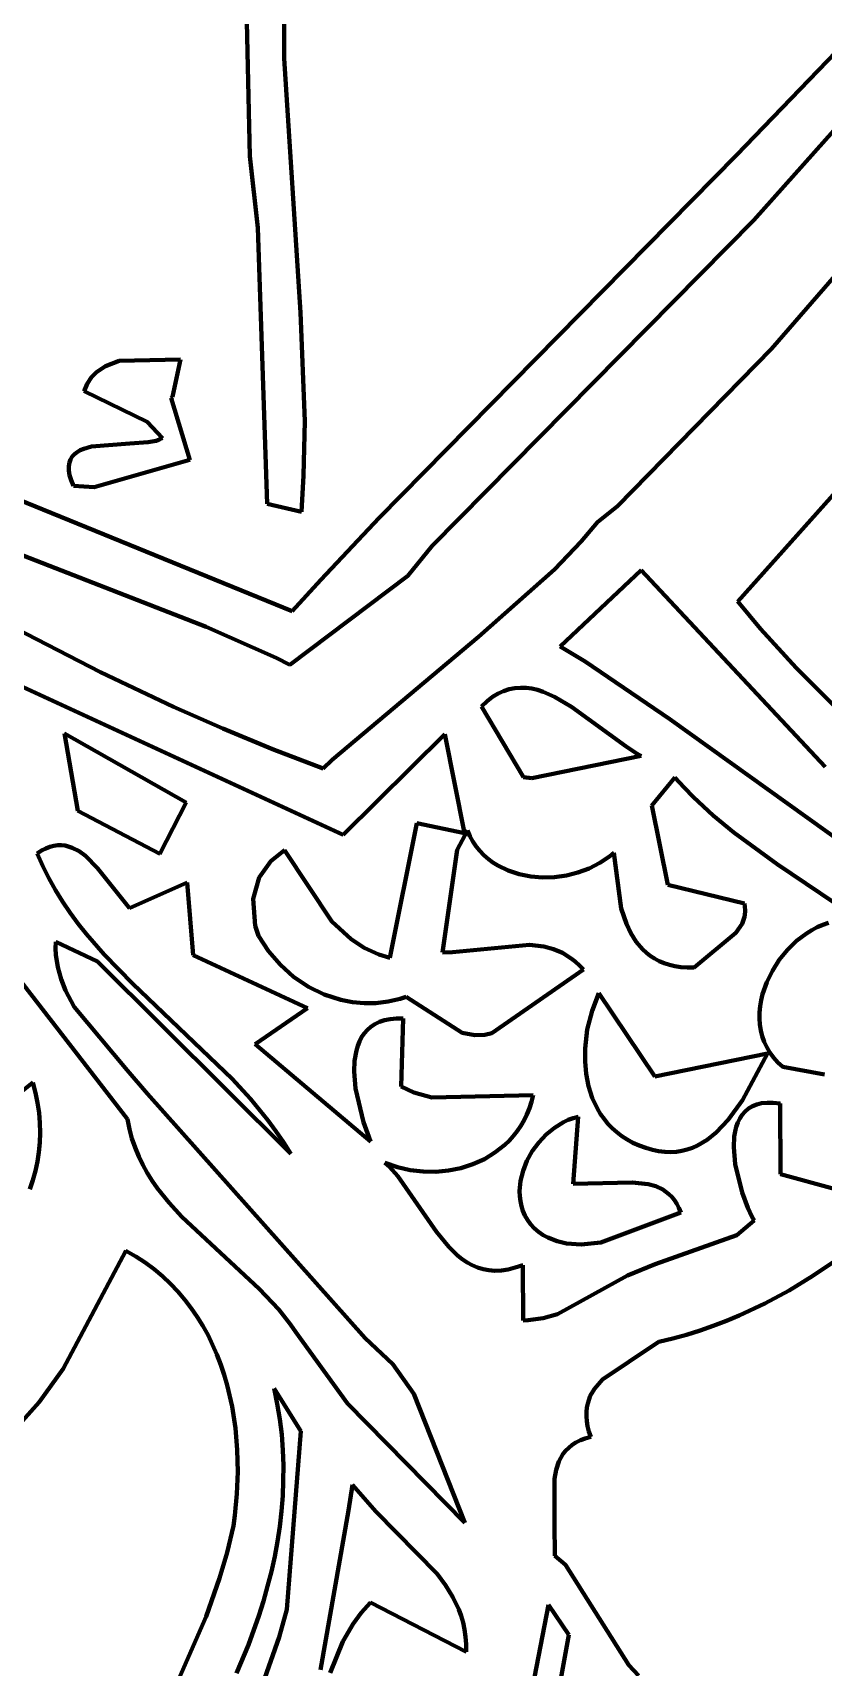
# Model space of a CAD drawing. Header units: millimetres. Extents: x 0 to 14.2, y 0 to 19.5.
# Drawn here: x 4.85 to 5.445, y 12.199 to 13.429 of the extents above; entities that cross this region are included whole.
import ezdxf

# ---------------------------------------------------------------- set-up
doc = ezdxf.new("R2010")
doc.units = ezdxf.units.MM
doc.layers.add('color#010101ff', color=7, linetype='CONTINUOUS', lineweight=100)
doc.layers.add('color#fdfdfdff', color=7, linetype='CONTINUOUS', lineweight=100)

msp = doc.modelspace()

# ---------------------------------------------------------------- linework, layer by layer
at = {"layer": 'color#010101ff'}
for p, q in [((5.6875, 13.6185), (5.3926, 13.2882)), ((5.0133, 13.3365), (5.0097, 13.4899)), ((5.0391, 13.4508), (5.0391, 13.4099)), ((5.3797, 13.3372), (5.4684, 13.4293)), ((5.0391, 13.4099), (5.0513, 13.2187)), ((5.0191, 13.2825), (5.0133, 13.3365)), ((5.1105, 13.064), (5.3797, 13.3372)), ((5.0262, 13.0747), (5.0191, 13.2825)), ((5.3926, 13.2882), (5.1505, 13.0431)), ((5.4061, 13.1913), (5.4897, 13.2878)), ((5.6121, 13.2601), (5.3806, 13.001)), ((5.0513, 13.2187), (5.0545, 13.1369)), ((4.9045, 13.1784), (4.9149, 13.1823)), ((4.9149, 13.1823), (4.961, 13.1834)), ((4.961, 13.1834), (4.955, 13.1551)), ((5.29, 13.073), (5.4061, 13.1913)), ((4.8908, 13.1651), (4.894, 13.1699)), ((4.894, 13.1699), (4.8978, 13.1739)), ((4.8978, 13.1739), (4.9045, 13.1784)), ((4.8884, 13.1594), (4.8908, 13.1651)), ((4.9359, 13.1365), (4.8884, 13.1594)), ((4.955, 13.1551), (4.954, 13.1543)), ((4.954, 13.1543), (4.9679, 13.1078)), ((4.9475, 13.1241), (4.9359, 13.1365)), ((5.0545, 13.1369), (5.0537, 13.0959)), ((4.9228, 13.12), (4.9367, 13.1211)), ((4.9367, 13.1211), (4.9426, 13.1222)), ((4.9426, 13.1222), (4.9452, 13.1231)), ((4.9452, 13.1231), (4.9475, 13.1241)), ((4.8782, 13.1081), (4.8795, 13.1102)), ((4.8795, 13.1102), (4.8812, 13.1121)), ((4.8812, 13.1121), (4.8832, 13.1136)), ((4.8832, 13.1136), (4.8855, 13.115)), ((4.8855, 13.115), (4.8881, 13.1161)), ((4.8881, 13.1161), (4.894, 13.1177)), ((4.894, 13.1177), (4.9228, 13.12)), ((4.7877, 13.0988), (5.0451, 12.9939)), ((4.8769, 13.1029), (4.8774, 13.1057)), ((4.877, 13.0998), (4.8769, 13.1029)), ((4.8775, 13.0963), (4.877, 13.0998)), ((4.8774, 13.1057), (4.8782, 13.1081)), ((4.8786, 13.0924), (4.8775, 13.0963)), ((4.9679, 13.1078), (4.896, 13.0873)), ((5.0537, 13.0959), (5.0521, 13.0686)), ((4.8803, 13.0881), (4.8786, 13.0924)), ((4.896, 13.0873), (4.8803, 13.0881)), ((5.0521, 13.0686), (5.0262, 13.0747)), ((5.2751, 13.0608), (5.29, 13.073)), ((4.9803, 12.9819), (4.7771, 13.0611)), ((5.0667, 13.0174), (5.1105, 13.064)), ((5.2626, 13.0462), (5.2751, 13.0608)), ((5.1505, 13.0431), (5.1321, 13.0203)), ((5.2427, 13.0253), (5.2626, 13.0462)), ((5.1854, 12.9745), (5.2427, 13.0253)), ((5.3079, 13.0246), (5.2469, 12.9672)), ((5.4464, 12.8767), (5.3079, 13.0246)), ((5.1321, 13.0203), (5.0432, 12.9535)), ((5.0451, 12.9939), (5.0667, 13.0174)), ((5.3806, 13.001), (5.3977, 12.9806)), ((4.8286, 12.9851), (4.9007, 12.9479)), ((5.0329, 12.9586), (4.9803, 12.9819)), ((5.0752, 12.882), (5.1854, 12.9745)), ((5.3977, 12.9806), (5.4245, 12.9511)), ((5.2469, 12.9672), (5.2658, 12.9559)), ((5.0836, 12.8254), (4.7912, 12.9601)), ((5.0432, 12.9535), (5.0329, 12.9586)), ((5.2658, 12.9559), (5.3294, 12.9126)), ((5.4245, 12.9511), (5.462, 12.9137)), ((4.9007, 12.9479), (4.9557, 12.9219)), ((5.2127, 12.9359), (5.2085, 12.9351)), ((5.217, 12.9362), (5.2127, 12.9359)), ((5.2212, 12.9361), (5.217, 12.9362)), ((5.2255, 12.9355), (5.2212, 12.9361)), ((5.1918, 12.926), (5.1877, 12.9221)), ((5.1959, 12.9292), (5.1918, 12.926)), ((5.2001, 12.9318), (5.1959, 12.9292)), ((5.2043, 12.9337), (5.2001, 12.9318)), ((5.2085, 12.9351), (5.2043, 12.9337)), ((5.2298, 12.9345), (5.2255, 12.9355)), ((5.2341, 12.9331), (5.2298, 12.9345)), ((5.2427, 12.9294), (5.2341, 12.9331)), ((5.2555, 12.9219), (5.2427, 12.9294)), ((4.9557, 12.9219), (4.9928, 12.9055)), ((5.1877, 12.9221), (5.2193, 12.8689)), ((5.2965, 12.8919), (5.2555, 12.9219)), ((5.3294, 12.9126), (5.4632, 12.8165)), ((4.8737, 12.9018), (4.9653, 12.8498)), ((4.8838, 12.8436), (4.8737, 12.9018)), ((4.9928, 12.9055), (5.0303, 12.8899)), ((5.16, 12.9012), (5.0836, 12.8254)), ((5.1748, 12.8267), (5.16, 12.9012)), ((4.7059, 12.8893), (4.921, 12.6112)), ((5.0303, 12.8899), (5.0683, 12.8753)), ((5.3042, 12.887), (5.2965, 12.8919)), ((5.3079, 12.885), (5.3042, 12.887)), ((5.0683, 12.8753), (5.0752, 12.882)), ((5.2256, 12.8681), (5.3079, 12.885)), ((5.2193, 12.8689), (5.2256, 12.8681)), ((5.3333, 12.8687), (5.3158, 12.8476)), ((5.3402, 12.8611), (5.3333, 12.8687)), ((4.9653, 12.8498), (4.9453, 12.8111)), ((5.3473, 12.8538), (5.3402, 12.8611)), ((5.3622, 12.84), (5.3473, 12.8538)), ((4.9453, 12.8111), (4.8838, 12.8436)), ((5.3158, 12.8476), (5.328, 12.7877)), ((5.3777, 12.8271), (5.3622, 12.84)), ((5.1186, 12.7327), (5.1389, 12.8341)), ((5.1389, 12.8341), (5.1748, 12.8267)), ((5.177, 12.8287), (5.1693, 12.8141)), ((5.1789, 12.8244), (5.177, 12.8287)), ((5.4102, 12.8032), (5.3777, 12.8271)), ((4.8531, 12.8114), (4.8564, 12.8135)), ((4.8564, 12.8135), (4.8596, 12.8152)), ((4.8596, 12.8152), (4.8626, 12.8164)), ((4.8626, 12.8164), (4.8657, 12.8172)), ((4.8657, 12.8172), (4.8686, 12.8176)), ((4.8686, 12.8176), (4.8714, 12.8176)), ((4.8714, 12.8176), (4.8742, 12.8173)), ((4.8742, 12.8173), (4.8795, 12.8157)), ((4.8795, 12.8157), (4.8846, 12.8131)), ((4.8846, 12.8131), (4.8894, 12.8095)), ((5.0289, 12.8055), (5.0393, 12.8138)), ((5.0393, 12.8138), (5.0749, 12.7602)), ((5.1693, 12.8141), (5.1584, 12.7367)), ((5.1812, 12.8204), (5.1789, 12.8244)), ((5.1837, 12.8167), (5.1812, 12.8204)), ((5.1865, 12.8133), (5.1837, 12.8167)), ((5.1895, 12.8101), (5.1865, 12.8133)), ((4.8572, 12.8019), (4.8531, 12.8114)), ((4.8618, 12.7927), (4.8572, 12.8019)), ((4.8894, 12.8095), (4.8984, 12.8003)), ((5.0203, 12.7934), (5.0289, 12.8055)), ((5.1928, 12.8072), (5.1895, 12.8101)), ((5.1963, 12.8046), (5.1928, 12.8072)), ((5.1999, 12.8023), (5.1963, 12.8046)), ((5.2077, 12.7985), (5.1999, 12.8023)), ((5.2767, 12.8042), (5.2688, 12.8001)), ((5.284, 12.809), (5.2767, 12.8042)), ((5.2874, 12.8118), (5.284, 12.809)), ((5.2929, 12.77), (5.2874, 12.8118)), ((5.5024, 12.7411), (5.4102, 12.8032)), ((4.8668, 12.7838), (4.8618, 12.7927)), ((4.8984, 12.8003), (4.9227, 12.7703)), ((4.9227, 12.7703), (4.9659, 12.7895)), ((4.9659, 12.7895), (4.9705, 12.7349)), ((5.0157, 12.7771), (5.0203, 12.7934)), ((5.216, 12.7957), (5.2077, 12.7985)), ((5.2247, 12.794), (5.216, 12.7957)), ((5.2336, 12.7933), (5.2247, 12.794)), ((5.2426, 12.7936), (5.2336, 12.7933)), ((5.2516, 12.7948), (5.2426, 12.7936)), ((5.2603, 12.797), (5.2516, 12.7948)), ((5.2688, 12.8001), (5.2603, 12.797)), ((4.8722, 12.7751), (4.8668, 12.7838)), ((5.0173, 12.757), (5.0157, 12.7771)), ((5.328, 12.7877), (5.3858, 12.7737)), ((4.8779, 12.7667), (4.8722, 12.7751)), ((4.8839, 12.7585), (4.8779, 12.7667)), ((5.2968, 12.7585), (5.2929, 12.77)), ((5.386, 12.7643), (5.384, 12.7584)), ((5.3858, 12.7737), (5.3863, 12.7688)), ((5.3863, 12.7688), (5.386, 12.7643)), ((4.8902, 12.7506), (4.8839, 12.7585)), ((5.0197, 12.7493), (5.0173, 12.757)), ((5.0749, 12.7602), (5.0894, 12.7468)), ((5.3001, 12.7514), (5.2968, 12.7585)), ((5.3042, 12.7449), (5.3001, 12.7514)), ((5.3792, 12.7515), (5.3477, 12.7254)), ((5.384, 12.7584), (5.3792, 12.7515)), ((5.4324, 12.7512), (5.4363, 12.7536)), ((5.4363, 12.7536), (5.4404, 12.7558)), ((5.4404, 12.7558), (5.4446, 12.7576)), ((5.4446, 12.7576), (5.4489, 12.7591)), ((4.8669, 12.7399), (4.867, 12.7449)), ((4.8672, 12.7351), (4.8669, 12.7399)), ((4.867, 12.7449), (4.8984, 12.73)), ((4.9035, 12.7352), (4.8902, 12.7506)), ((5.0273, 12.7378), (5.0197, 12.7493)), ((5.0894, 12.7468), (5.0993, 12.7403)), ((5.0993, 12.7403), (5.1104, 12.7352)), ((5.1659, 12.737), (5.2237, 12.7427)), ((5.2237, 12.7427), (5.2347, 12.7413)), ((5.2347, 12.7413), (5.2418, 12.7394)), ((5.2418, 12.7394), (5.2486, 12.7365)), ((5.309, 12.7392), (5.3042, 12.7449)), ((5.3118, 12.7366), (5.309, 12.7392)), ((5.418, 12.7388), (5.4249, 12.7455)), ((5.4249, 12.7455), (5.4324, 12.7512)), ((4.8685, 12.7257), (4.8672, 12.7351)), ((4.8984, 12.73), (5.044, 12.5851)), ((4.925, 12.7131), (4.9035, 12.7352)), ((4.9705, 12.7349), (5.0567, 12.695)), ((5.0362, 12.7275), (5.0273, 12.7378)), ((5.0462, 12.7185), (5.0362, 12.7275)), ((5.1104, 12.7352), (5.1186, 12.7327)), ((5.1584, 12.7367), (5.1659, 12.737)), ((5.2486, 12.7365), (5.2552, 12.7324)), ((5.2552, 12.7324), (5.2583, 12.73)), ((5.2583, 12.73), (5.2614, 12.7271)), ((5.2614, 12.7271), (5.2644, 12.724)), ((5.3147, 12.7343), (5.3118, 12.7366)), ((5.3179, 12.7322), (5.3147, 12.7343)), ((5.3214, 12.7303), (5.3179, 12.7322)), ((5.3251, 12.7288), (5.3214, 12.7303)), ((5.3291, 12.7275), (5.3251, 12.7288)), ((5.3333, 12.7265), (5.3291, 12.7275)), ((5.4067, 12.7231), (5.4119, 12.7312)), ((5.4119, 12.7312), (5.418, 12.7388)), ((4.871, 12.7167), (4.8685, 12.7257)), ((4.8744, 12.7081), (4.871, 12.7167)), ((5.0573, 12.711), (5.0462, 12.7185)), ((5.2644, 12.724), (5.1954, 12.6761)), ((5.3378, 12.7258), (5.3333, 12.7265)), ((5.3426, 12.7254), (5.3378, 12.7258)), ((5.3477, 12.7254), (5.3426, 12.7254)), ((5.3993, 12.7054), (5.4024, 12.7144)), ((5.4024, 12.7144), (5.4067, 12.7231)), ((4.8809, 12.6958), (4.8744, 12.7081)), ((4.9998, 12.6417), (4.925, 12.7131)), ((5.0691, 12.7052), (5.0573, 12.711)), ((5.0817, 12.7011), (5.0691, 12.7052)), ((5.1309, 12.7034), (5.1264, 12.7019)), ((5.1731, 12.6763), (5.1309, 12.7034)), ((5.2709, 12.6929), (5.2761, 12.7062)), ((5.2761, 12.7062), (5.3181, 12.6435)), ((5.3982, 12.7009), (5.3993, 12.7054)), ((4.9207, 12.6481), (4.8809, 12.6958)), ((5.0567, 12.695), (5.0172, 12.6679)), ((5.0904, 12.6994), (5.0817, 12.7011)), ((5.0992, 12.6986), (5.0904, 12.6994)), ((5.1082, 12.6987), (5.0992, 12.6986)), ((5.1173, 12.6998), (5.1082, 12.6987)), ((5.1264, 12.7019), (5.1173, 12.6998)), ((5.2673, 12.6788), (5.2709, 12.6929)), ((5.3969, 12.6872), (5.397, 12.6917)), ((5.397, 12.6917), (5.3975, 12.6963)), ((5.3975, 12.6963), (5.3982, 12.7009)), ((5.0994, 12.6759), (5.1017, 12.6785)), ((5.1017, 12.6785), (5.1043, 12.6809)), ((5.1043, 12.6809), (5.1074, 12.6829)), ((5.1074, 12.6829), (5.1108, 12.6845)), ((5.1108, 12.6845), (5.1146, 12.6858)), ((5.1146, 12.6858), (5.1189, 12.6867)), ((5.1189, 12.6867), (5.1236, 12.6872)), ((5.1236, 12.6872), (5.1287, 12.6872)), ((5.1287, 12.6872), (5.1271, 12.6358)), ((5.2656, 12.6644), (5.2673, 12.6788)), ((5.3972, 12.6827), (5.3969, 12.6872)), ((5.3979, 12.6782), (5.3972, 12.6827)), ((5.399, 12.6739), (5.3979, 12.6782)), ((5.0172, 12.6679), (5.1041, 12.5945)), ((5.0934, 12.6629), (5.0944, 12.6665)), ((5.0944, 12.6665), (5.0958, 12.6699)), ((5.0958, 12.6699), (5.0974, 12.673)), ((5.0974, 12.673), (5.0994, 12.6759)), ((5.1827, 12.6745), (5.1731, 12.6763)), ((5.1902, 12.6749), (5.1827, 12.6745)), ((5.1954, 12.6761), (5.1902, 12.6749)), ((5.4005, 12.6696), (5.399, 12.6739)), ((5.4024, 12.6655), (5.4005, 12.6696)), ((5.4047, 12.6615), (5.4024, 12.6655)), ((5.0918, 12.6471), (5.0921, 12.6553)), ((5.0921, 12.6553), (5.0934, 12.6629)), ((5.2656, 12.6548), (5.2656, 12.6644)), ((5.2665, 12.6454), (5.2656, 12.6548)), ((5.3181, 12.6435), (5.4029, 12.6608)), ((5.4029, 12.6608), (5.3843, 12.6257)), ((5.4076, 12.6577), (5.4047, 12.6615)), ((5.4109, 12.654), (5.4076, 12.6577)), ((5.4146, 12.6506), (5.4109, 12.654)), ((4.9361, 12.6304), (4.9207, 12.6481)), ((5.0137, 12.6265), (4.9998, 12.6417)), ((5.0928, 12.6343), (5.0918, 12.6471)), ((5.2683, 12.6362), (5.2665, 12.6454)), ((5.446, 12.645), (5.4146, 12.6506)), ((4.8497, 12.6389), (4.8038, 12.6021)), ((4.8518, 12.6312), (4.8497, 12.6389)), ((4.8534, 12.6236), (4.8518, 12.6312)), ((5.1001, 12.4463), (4.9361, 12.6304)), ((5.0987, 12.609), (5.0928, 12.6343)), ((5.1271, 12.6358), (5.1368, 12.6313)), ((5.1368, 12.6313), (5.1502, 12.6277)), ((5.1502, 12.6277), (5.2266, 12.6295)), ((5.2266, 12.6295), (5.2254, 12.6244)), ((5.2711, 12.6274), (5.2683, 12.6362)), ((4.8545, 12.616), (4.8534, 12.6236)), ((4.8551, 12.6085), (4.8545, 12.616)), ((5.0203, 12.6187), (5.0137, 12.6265)), ((5.0267, 12.6106), (5.0203, 12.6187)), ((5.2238, 12.6195), (5.2219, 12.6149)), ((5.2254, 12.6244), (5.2238, 12.6195)), ((5.275, 12.6191), (5.2711, 12.6274)), ((5.2773, 12.6152), (5.275, 12.6191)), ((5.3843, 12.6257), (5.3735, 12.6108)), ((5.384, 12.6147), (5.3861, 12.6172)), ((5.3861, 12.6172), (5.3887, 12.6193)), ((5.3887, 12.6193), (5.3916, 12.621)), ((5.3916, 12.621), (5.3949, 12.6223)), ((5.3949, 12.6223), (5.3986, 12.6233)), ((5.3986, 12.6233), (5.4028, 12.6237)), ((5.4028, 12.6237), (5.4074, 12.6236)), ((5.4074, 12.6236), (5.4125, 12.6231)), ((5.4125, 12.6231), (5.4129, 12.57)), ((4.8553, 12.6011), (4.8551, 12.6085)), ((4.921, 12.6112), (4.9225, 12.6038)), ((4.9225, 12.6038), (4.9244, 12.5967)), ((5.0328, 12.6024), (5.0267, 12.6106)), ((5.1027, 12.5979), (5.0987, 12.609)), ((5.2173, 12.6063), (5.2146, 12.6023)), ((5.2197, 12.6105), (5.2173, 12.6063)), ((5.2219, 12.6149), (5.2197, 12.6105)), ((5.2363, 12.5998), (5.2425, 12.6049)), ((5.2425, 12.6049), (5.2494, 12.609)), ((5.2494, 12.609), (5.2529, 12.6107)), ((5.2529, 12.6107), (5.2566, 12.612)), ((5.2566, 12.612), (5.2604, 12.613)), ((5.2604, 12.613), (5.2566, 12.5627)), ((5.28, 12.6115), (5.2773, 12.6152)), ((5.2829, 12.6079), (5.28, 12.6115)), ((5.286, 12.6046), (5.2829, 12.6079)), ((5.2895, 12.6015), (5.286, 12.6046)), ((5.3735, 12.6108), (5.3643, 12.6012)), ((5.3786, 12.602), (5.3795, 12.6055)), ((5.3795, 12.6055), (5.3807, 12.6089)), ((5.3807, 12.6089), (5.3821, 12.6119)), ((5.3821, 12.6119), (5.384, 12.6147)), ((4.8543, 12.5865), (4.855, 12.5938)), ((4.855, 12.5938), (4.8553, 12.6011)), ((4.9244, 12.5967), (4.9268, 12.5899)), ((5.0386, 12.5939), (5.0328, 12.6024)), ((5.044, 12.5851), (5.0386, 12.5939)), ((5.1041, 12.5945), (5.1027, 12.5979)), ((5.2051, 12.5919), (5.1978, 12.5861)), ((5.2085, 12.5951), (5.2051, 12.5919)), ((5.2116, 12.5986), (5.2085, 12.5951)), ((5.2146, 12.6023), (5.2116, 12.5986)), ((5.2259, 12.5872), (5.2307, 12.5938)), ((5.2307, 12.5938), (5.2363, 12.5998)), ((5.2933, 12.5986), (5.2895, 12.6015)), ((5.2973, 12.596), (5.2933, 12.5986)), ((5.3017, 12.5936), (5.2973, 12.596)), ((5.3064, 12.5915), (5.3017, 12.5936)), ((5.3114, 12.5897), (5.3064, 12.5915)), ((5.3504, 12.5915), (5.3466, 12.5898)), ((5.3576, 12.5958), (5.3504, 12.5915)), ((5.3643, 12.6012), (5.3576, 12.5958)), ((5.3776, 12.5903), (5.378, 12.5982)), ((5.378, 12.5982), (5.3786, 12.602)), ((4.8517, 12.5724), (4.8532, 12.5794)), ((4.8532, 12.5794), (4.8543, 12.5865)), ((4.9268, 12.5899), (4.9295, 12.5833)), ((4.9295, 12.5833), (4.9326, 12.5769)), ((5.1898, 12.5812), (5.1812, 12.5774)), ((5.1978, 12.5861), (5.1898, 12.5812)), ((5.2189, 12.5725), (5.2219, 12.58)), ((5.2219, 12.58), (5.2259, 12.5872)), ((5.3163, 12.5882), (5.3114, 12.5897)), ((5.321, 12.5872), (5.3163, 12.5882)), ((5.3256, 12.5866), (5.321, 12.5872)), ((5.3301, 12.5865), (5.3256, 12.5866)), ((5.3344, 12.5867), (5.3301, 12.5865)), ((5.3386, 12.5874), (5.3344, 12.5867)), ((5.3426, 12.5884), (5.3386, 12.5874)), ((5.3466, 12.5898), (5.3426, 12.5884)), ((5.3787, 12.5775), (5.3776, 12.5903)), ((4.8498, 12.5654), (4.8517, 12.5724)), ((4.9326, 12.5769), (4.936, 12.5708)), ((4.936, 12.5708), (4.9397, 12.5649)), ((5.1243, 12.5752), (5.1149, 12.5785)), ((5.1149, 12.5785), (5.1183, 12.5754)), ((5.1183, 12.5754), (5.1247, 12.5683)), ((5.1339, 12.573), (5.1243, 12.5752)), ((5.1247, 12.5683), (5.1538, 12.5266)), ((5.1436, 12.5719), (5.1339, 12.573)), ((5.1533, 12.5717), (5.1436, 12.5719)), ((5.1628, 12.5726), (5.1533, 12.5717)), ((5.1722, 12.5745), (5.1628, 12.5726)), ((5.1812, 12.5774), (5.1722, 12.5745)), ((5.217, 12.5649), (5.2189, 12.5725)), ((5.3839, 12.5562), (5.3787, 12.5775)), ((5.4129, 12.57), (5.4532, 12.5588)), ((4.8476, 12.5586), (4.8498, 12.5654)), ((4.9397, 12.5649), (4.9437, 12.5592)), ((4.9437, 12.5592), (4.9525, 12.5482)), ((5.2163, 12.5571), (5.217, 12.5649)), ((5.2164, 12.5533), (5.2163, 12.5571)), ((5.2566, 12.5627), (5.301, 12.5637)), ((5.301, 12.5637), (5.3132, 12.5624)), ((5.3132, 12.5624), (5.3189, 12.5608)), ((5.3189, 12.5608), (5.3241, 12.5583)), ((5.3241, 12.5583), (5.3288, 12.5549)), ((5.3288, 12.5549), (5.3309, 12.5528)), ((5.3882, 12.5446), (5.3839, 12.5562)), ((4.9525, 12.5482), (4.9621, 12.5377)), ((5.2169, 12.5496), (5.2164, 12.5533)), ((5.2177, 12.5459), (5.2169, 12.5496)), ((5.2188, 12.5423), (5.2177, 12.5459)), ((5.2204, 12.5388), (5.2188, 12.5423)), ((5.3309, 12.5528), (5.3329, 12.5503)), ((5.3329, 12.5503), (5.3347, 12.5476)), ((5.3347, 12.5476), (5.3363, 12.5445)), ((5.3363, 12.5445), (5.3377, 12.5411)), ((5.3913, 12.5379), (5.3882, 12.5446)), ((4.9621, 12.5377), (5.0203, 12.4836)), ((5.2223, 12.5355), (5.2204, 12.5388)), ((5.2246, 12.5323), (5.2223, 12.5355)), ((5.2273, 12.5293), (5.2246, 12.5323)), ((5.3377, 12.5411), (5.2774, 12.5184)), ((5.3798, 12.524), (5.3929, 12.5349)), ((5.3929, 12.5349), (5.3913, 12.5379)), ((5.1538, 12.5266), (5.163, 12.5152)), ((5.2305, 12.5265), (5.2273, 12.5293)), ((5.2341, 12.5239), (5.2305, 12.5265)), ((5.2376, 12.5221), (5.2341, 12.5239)), ((5.2446, 12.5194), (5.2376, 12.5221)), ((5.2517, 12.5177), (5.2446, 12.5194)), ((5.2626, 12.5169), (5.2517, 12.5177)), ((5.2774, 12.5184), (5.2626, 12.5169)), ((5.3184, 12.5021), (5.3798, 12.524)), ((4.9199, 12.5122), (4.8727, 12.4234)), ((4.9273, 12.5079), (4.9199, 12.5122)), ((4.9344, 12.5033), (4.9273, 12.5079)), ((5.163, 12.5152), (5.1696, 12.5087)), ((5.1696, 12.5087), (5.1731, 12.5059)), ((5.1731, 12.5059), (5.1768, 12.5034)), ((5.4547, 12.5051), (5.4372, 12.4934)), ((4.9411, 12.4983), (4.9344, 12.5033)), ((4.9474, 12.493), (4.9411, 12.4983)), ((4.9534, 12.4874), (4.9474, 12.493)), ((5.1768, 12.5034), (5.1806, 12.5013)), ((5.1806, 12.5013), (5.1846, 12.4996)), ((5.1846, 12.4996), (5.1888, 12.4983)), ((5.1888, 12.4983), (5.1932, 12.4975)), ((5.1932, 12.4975), (5.1978, 12.4971)), ((5.1978, 12.4971), (5.2027, 12.4973)), ((5.2027, 12.4973), (5.2078, 12.4981)), ((5.2078, 12.4981), (5.2131, 12.4995)), ((5.2131, 12.4995), (5.2188, 12.5015)), ((5.2188, 12.5015), (5.2189, 12.4598)), ((5.2449, 12.4646), (5.2975, 12.4936)), ((5.2975, 12.4936), (5.3184, 12.5021)), ((5.4372, 12.4934), (5.4193, 12.4824)), ((4.959, 12.4816), (4.9534, 12.4874)), ((4.9642, 12.4754), (4.959, 12.4816)), ((5.0203, 12.4836), (5.035, 12.4679)), ((5.4193, 12.4824), (5.4009, 12.4724)), ((4.9691, 12.4691), (4.9642, 12.4754)), ((4.9736, 12.4625), (4.9691, 12.4691)), ((5.4009, 12.4724), (5.3818, 12.4635)), ((4.9778, 12.4556), (4.9736, 12.4625)), ((5.035, 12.4679), (5.0438, 12.4567)), ((5.0438, 12.4567), (5.0478, 12.4509)), ((5.2189, 12.4598), (5.2228, 12.4599)), ((5.2228, 12.4599), (5.2342, 12.4614)), ((5.2342, 12.4614), (5.2449, 12.4646)), ((5.3721, 12.4594), (5.3622, 12.4557)), ((5.3818, 12.4635), (5.3721, 12.4594)), ((4.9817, 12.4486), (4.9778, 12.4556)), ((4.9852, 12.4414), (4.9817, 12.4486)), ((5.0478, 12.4509), (5.0868, 12.3972)), ((5.1209, 12.4268), (5.1001, 12.4463)), ((5.3211, 12.4437), (5.3183, 12.4418)), ((5.3316, 12.4462), (5.3211, 12.4437)), ((5.342, 12.449), (5.3316, 12.4462)), ((5.3522, 12.4522), (5.342, 12.449)), ((5.3622, 12.4557), (5.3522, 12.4522)), ((4.9884, 12.434), (4.9852, 12.4414)), ((4.9913, 12.4264), (4.9884, 12.434)), ((5.3183, 12.4418), (5.2787, 12.4153)), ((4.8727, 12.4234), (4.8545, 12.3981)), ((4.9939, 12.4187), (4.9913, 12.4264)), ((5.1367, 12.4046), (5.1209, 12.4268)), ((4.9961, 12.4109), (4.9939, 12.4187)), ((4.9998, 12.395), (4.9961, 12.4109)), ((5.0315, 12.4086), (5.0339, 12.397)), ((5.0515, 12.3765), (5.0315, 12.4086)), ((5.2727, 12.4083), (5.2696, 12.4031)), ((5.2787, 12.4153), (5.2727, 12.4083)), ((4.8545, 12.3981), (4.8421, 12.3841)), ((5.0023, 12.3787), (4.9998, 12.395)), ((5.0339, 12.397), (5.0358, 12.3854)), ((5.0868, 12.3972), (5.1751, 12.3073)), ((5.1751, 12.3073), (5.1367, 12.4046)), ((5.2676, 12.3973), (5.267, 12.3942)), ((5.2696, 12.4031), (5.2676, 12.3973)), ((5.0358, 12.3854), (5.0372, 12.3738)), ((5.267, 12.3942), (5.2666, 12.391)), ((5.2666, 12.391), (5.2666, 12.3875)), ((5.2666, 12.3875), (5.2669, 12.3839)), ((5.2669, 12.3839), (5.2675, 12.3802)), ((5.0037, 12.3623), (5.0023, 12.3787)), ((5.0372, 12.3738), (5.0381, 12.3622)), ((5.0411, 12.2421), (5.0515, 12.3765)), ((5.2658, 12.3709), (5.2621, 12.3695)), ((5.2699, 12.372), (5.2658, 12.3709)), ((5.2675, 12.3802), (5.2685, 12.3762)), ((5.2685, 12.3762), (5.2699, 12.372)), ((5.0041, 12.3458), (5.0037, 12.3623)), ((5.0381, 12.3622), (5.0385, 12.3506)), ((5.249, 12.3591), (5.2473, 12.3563)), ((5.251, 12.3616), (5.249, 12.3591)), ((5.2533, 12.3639), (5.251, 12.3616)), ((5.2559, 12.366), (5.2533, 12.3639)), ((5.2588, 12.3679), (5.2559, 12.366)), ((5.2621, 12.3695), (5.2588, 12.3679)), ((5.0035, 12.3293), (5.0041, 12.3458)), ((5.0385, 12.3506), (5.0384, 12.3391)), ((5.2438, 12.3472), (5.2425, 12.3405)), ((5.2459, 12.3535), (5.2438, 12.3472)), ((5.2473, 12.3563), (5.2459, 12.3535)), ((5.0384, 12.3391), (5.038, 12.3276)), ((5.0906, 12.3359), (5.0876, 12.3166)), ((5.1082, 12.3158), (5.0906, 12.3359)), ((5.2425, 12.3405), (5.2426, 12.307)), ((5.0019, 12.313), (5.0035, 12.3293)), ((5.038, 12.3276), (5.0371, 12.3161)), ((5.0008, 12.305), (5.0019, 12.313)), ((5.0371, 12.3161), (5.0357, 12.3047)), ((5.0876, 12.3166), (5.0665, 12.1966)), ((5.1542, 12.2689), (5.1082, 12.3158)), ((4.9961, 12.2851), (5.0008, 12.305)), ((5.0357, 12.3047), (5.034, 12.2933)), ((5.2426, 12.307), (5.2428, 12.2824)), ((4.9904, 12.2656), (4.9961, 12.2851)), ((5.034, 12.2933), (5.0319, 12.282)), ((5.0319, 12.282), (5.0294, 12.2708)), ((5.2428, 12.2824), (5.2509, 12.2757)), ((5.2509, 12.2757), (5.2987, 12.2002)), ((4.9803, 12.2369), (4.9904, 12.2656)), ((5.0266, 12.2596), (5.0235, 12.2485)), ((5.0294, 12.2708), (5.0266, 12.2596)), ((5.1605, 12.2604), (5.1542, 12.2689)), ((5.166, 12.2515), (5.1605, 12.2604)), ((5.0235, 12.2485), (5.02, 12.2374)), ((5.0971, 12.2395), (5.104, 12.2474)), ((5.104, 12.2474), (5.1762, 12.2103)), ((5.1705, 12.2422), (5.166, 12.2515)), ((4.9601, 12.1903), (4.9803, 12.2369)), ((5.02, 12.2374), (5.0121, 12.2156)), ((5.0353, 12.2212), (5.0411, 12.2421)), ((5.091, 12.2312), (5.0971, 12.2395)), ((5.1723, 12.2373), (5.1705, 12.2422)), ((5.1738, 12.2322), (5.1723, 12.2373)), ((5.2382, 12.2456), (5.2096, 12.0983)), ((5.2535, 12.2231), (5.2382, 12.2456)), ((5.0833, 12.2179), (5.091, 12.2312)), ((5.1749, 12.227), (5.1738, 12.2322)), ((5.1757, 12.2216), (5.1749, 12.227)), ((5.2237, 12.0618), (5.2535, 12.2231)), ((4.9802, 12.0658), (5.0353, 12.2212)), ((5.0121, 12.2156), (5.0031, 12.1941)), ((5.0736, 12.1943), (5.0833, 12.2179)), ((5.1762, 12.2161), (5.1757, 12.2216)), ((5.1762, 12.2103), (5.1762, 12.2161)), ((5.2987, 12.2002), (5.3059, 12.1923))]:
    msp.add_line(p, q, dxfattribs=at)
at = {"layer": 'color#fdfdfdff'}
for p, q in [((5.3926, 13.2882), (5.6875, 13.6185)), ((5.0097, 13.4899), (5.0133, 13.3365)), ((5.0391, 13.4099), (5.0391, 13.4508)), ((5.4684, 13.4293), (5.3797, 13.3372)), ((5.0513, 13.2187), (5.0391, 13.4099)), ((5.0133, 13.3365), (5.0191, 13.2825)), ((5.3797, 13.3372), (5.1105, 13.064)), ((5.0191, 13.2825), (5.0262, 13.0747)), ((5.1505, 13.0431), (5.3926, 13.2882)), ((5.4897, 13.2878), (5.4061, 13.1913)), ((5.3806, 13.001), (5.6121, 13.2601)), ((5.0545, 13.1369), (5.0513, 13.2187)), ((4.9149, 13.1823), (4.9045, 13.1784)), ((4.961, 13.1834), (4.9149, 13.1823)), ((4.955, 13.1551), (4.961, 13.1834)), ((5.4061, 13.1913), (5.29, 13.073)), ((4.894, 13.1699), (4.8908, 13.1651)), ((4.8978, 13.1739), (4.894, 13.1699)), ((4.9045, 13.1784), (4.8978, 13.1739)), ((4.8908, 13.1651), (4.8884, 13.1594)), ((4.8884, 13.1594), (4.9359, 13.1365)), ((4.954, 13.1543), (4.955, 13.1551)), ((4.9679, 13.1078), (4.954, 13.1543)), ((4.9359, 13.1365), (4.9475, 13.1241)), ((5.0537, 13.0959), (5.0545, 13.1369)), ((4.9367, 13.1211), (4.9228, 13.12)), ((4.9426, 13.1222), (4.9367, 13.1211)), ((4.9452, 13.1231), (4.9426, 13.1222)), ((4.9475, 13.1241), (4.9452, 13.1231)), ((4.8795, 13.1102), (4.8782, 13.1081)), ((4.8812, 13.1121), (4.8795, 13.1102)), ((4.8832, 13.1136), (4.8812, 13.1121)), ((4.8855, 13.115), (4.8832, 13.1136)), ((4.8881, 13.1161), (4.8855, 13.115)), ((4.894, 13.1177), (4.8881, 13.1161)), ((4.9228, 13.12), (4.894, 13.1177)), ((5.0451, 12.9939), (4.7877, 13.0988)), ((4.8774, 13.1057), (4.8769, 13.1029)), ((4.8769, 13.1029), (4.877, 13.0998)), ((4.877, 13.0998), (4.8775, 13.0963)), ((4.8782, 13.1081), (4.8774, 13.1057)), ((4.8775, 13.0963), (4.8786, 13.0924)), ((4.896, 13.0873), (4.9679, 13.1078)), ((5.0521, 13.0686), (5.0537, 13.0959)), ((4.8786, 13.0924), (4.8803, 13.0881)), ((4.8803, 13.0881), (4.896, 13.0873)), ((5.0262, 13.0747), (5.0521, 13.0686)), ((5.29, 13.073), (5.2751, 13.0608)), ((4.7771, 13.0611), (4.9803, 12.9819)), ((5.1105, 13.064), (5.0667, 13.0174)), ((5.2751, 13.0608), (5.2626, 13.0462)), ((5.1321, 13.0203), (5.1505, 13.0431)), ((5.2626, 13.0462), (5.2427, 13.0253)), ((5.2427, 13.0253), (5.1854, 12.9745)), ((5.2469, 12.9672), (5.3079, 13.0246)), ((5.3079, 13.0246), (5.4464, 12.8767)), ((5.0432, 12.9535), (5.1321, 13.0203)), ((5.0667, 13.0174), (5.0451, 12.9939)), ((5.3977, 12.9806), (5.3806, 13.001)), ((4.9007, 12.9479), (4.8286, 12.9851)), ((4.9803, 12.9819), (5.0329, 12.9586)), ((5.1854, 12.9745), (5.0752, 12.882)), ((5.4245, 12.9511), (5.3977, 12.9806)), ((5.2658, 12.9559), (5.2469, 12.9672)), ((4.7912, 12.9601), (5.0836, 12.8254)), ((5.0329, 12.9586), (5.0432, 12.9535)), ((5.3294, 12.9126), (5.2658, 12.9559)), ((5.462, 12.9137), (5.4245, 12.9511)), ((4.9557, 12.9219), (4.9007, 12.9479)), ((5.2085, 12.9351), (5.2127, 12.9359)), ((5.2127, 12.9359), (5.217, 12.9362)), ((5.217, 12.9362), (5.2212, 12.9361)), ((5.2212, 12.9361), (5.2255, 12.9355)), ((5.1877, 12.9221), (5.1918, 12.926)), ((5.1918, 12.926), (5.1959, 12.9292)), ((5.1959, 12.9292), (5.2001, 12.9318)), ((5.2001, 12.9318), (5.2043, 12.9337)), ((5.2043, 12.9337), (5.2085, 12.9351)), ((5.2255, 12.9355), (5.2298, 12.9345)), ((5.2298, 12.9345), (5.2341, 12.9331)), ((5.2341, 12.9331), (5.2427, 12.9294)), ((5.2427, 12.9294), (5.2555, 12.9219)), ((4.9928, 12.9055), (4.9557, 12.9219)), ((5.2193, 12.8689), (5.1877, 12.9221)), ((5.2555, 12.9219), (5.2965, 12.8919)), ((5.4632, 12.8165), (5.3294, 12.9126)), ((4.8737, 12.9018), (4.8838, 12.8436)), ((4.9653, 12.8498), (4.8737, 12.9018)), ((5.0303, 12.8899), (4.9928, 12.9055)), ((5.0836, 12.8254), (5.16, 12.9012)), ((5.16, 12.9012), (5.1748, 12.8267)), ((4.921, 12.6112), (4.7059, 12.8893)), ((5.0683, 12.8753), (5.0303, 12.8899)), ((5.2965, 12.8919), (5.3042, 12.887)), ((5.3042, 12.887), (5.3079, 12.885)), ((5.0752, 12.882), (5.0683, 12.8753)), ((5.3079, 12.885), (5.2256, 12.8681)), ((5.2256, 12.8681), (5.2193, 12.8689)), ((5.3158, 12.8476), (5.3333, 12.8687)), ((5.3333, 12.8687), (5.3402, 12.8611)), ((4.9453, 12.8111), (4.9653, 12.8498)), ((5.3402, 12.8611), (5.3473, 12.8538)), ((5.3473, 12.8538), (5.3622, 12.84)), ((4.8838, 12.8436), (4.9453, 12.8111)), ((5.328, 12.7877), (5.3158, 12.8476)), ((5.3622, 12.84), (5.3777, 12.8271)), ((5.1389, 12.8341), (5.1186, 12.7327)), ((5.1748, 12.8267), (5.1389, 12.8341)), ((5.1693, 12.8141), (5.177, 12.8287)), ((5.177, 12.8287), (5.1789, 12.8244)), ((5.3777, 12.8271), (5.4102, 12.8032)), ((4.8564, 12.8135), (4.8531, 12.8114)), ((4.8596, 12.8152), (4.8564, 12.8135)), ((4.8626, 12.8164), (4.8596, 12.8152)), ((4.8657, 12.8172), (4.8626, 12.8164)), ((4.8686, 12.8176), (4.8657, 12.8172)), ((4.8714, 12.8176), (4.8686, 12.8176)), ((4.8742, 12.8173), (4.8714, 12.8176)), ((4.8795, 12.8157), (4.8742, 12.8173)), ((4.8846, 12.8131), (4.8795, 12.8157)), ((4.8894, 12.8095), (4.8846, 12.8131)), ((5.0393, 12.8138), (5.0289, 12.8055)), ((5.0749, 12.7602), (5.0393, 12.8138)), ((5.1584, 12.7367), (5.1693, 12.8141)), ((5.1789, 12.8244), (5.1812, 12.8204)), ((5.1812, 12.8204), (5.1837, 12.8167)), ((5.1837, 12.8167), (5.1865, 12.8133)), ((5.1865, 12.8133), (5.1895, 12.8101)), ((4.8531, 12.8114), (4.8572, 12.8019)), ((4.8572, 12.8019), (4.8618, 12.7927)), ((4.8984, 12.8003), (4.8894, 12.8095)), ((5.0289, 12.8055), (5.0203, 12.7934)), ((5.1895, 12.8101), (5.1928, 12.8072)), ((5.1928, 12.8072), (5.1963, 12.8046)), ((5.1963, 12.8046), (5.1999, 12.8023)), ((5.1999, 12.8023), (5.2077, 12.7985)), ((5.2688, 12.8001), (5.2767, 12.8042)), ((5.2767, 12.8042), (5.284, 12.809)), ((5.284, 12.809), (5.2874, 12.8118)), ((5.2874, 12.8118), (5.2929, 12.77)), ((5.4102, 12.8032), (5.5024, 12.7411)), ((4.8618, 12.7927), (4.8668, 12.7838)), ((4.9227, 12.7703), (4.8984, 12.8003)), ((4.9659, 12.7895), (4.9227, 12.7703)), ((4.9705, 12.7349), (4.9659, 12.7895)), ((5.0203, 12.7934), (5.0157, 12.7771)), ((5.2077, 12.7985), (5.216, 12.7957)), ((5.216, 12.7957), (5.2247, 12.794)), ((5.2247, 12.794), (5.2336, 12.7933)), ((5.2336, 12.7933), (5.2426, 12.7936)), ((5.2426, 12.7936), (5.2516, 12.7948)), ((5.2516, 12.7948), (5.2603, 12.797)), ((5.2603, 12.797), (5.2688, 12.8001)), ((4.8668, 12.7838), (4.8722, 12.7751)), ((5.0157, 12.7771), (5.0173, 12.757)), ((5.3858, 12.7737), (5.328, 12.7877)), ((4.8722, 12.7751), (4.8779, 12.7667)), ((4.8779, 12.7667), (4.8839, 12.7585)), ((5.2929, 12.77), (5.2968, 12.7585)), ((5.384, 12.7584), (5.386, 12.7643)), ((5.3863, 12.7688), (5.3858, 12.7737)), ((5.386, 12.7643), (5.3863, 12.7688)), ((4.8839, 12.7585), (4.8902, 12.7506)), ((5.0173, 12.757), (5.0197, 12.7493)), ((5.0894, 12.7468), (5.0749, 12.7602)), ((5.2968, 12.7585), (5.3001, 12.7514)), ((5.3001, 12.7514), (5.3042, 12.7449)), ((5.3477, 12.7254), (5.3792, 12.7515)), ((5.3792, 12.7515), (5.384, 12.7584)), ((5.4363, 12.7536), (5.4324, 12.7512)), ((5.4404, 12.7558), (5.4363, 12.7536)), ((5.4446, 12.7576), (5.4404, 12.7558)), ((5.4489, 12.7591), (5.4446, 12.7576)), ((4.867, 12.7449), (4.8669, 12.7399)), ((4.8669, 12.7399), (4.8672, 12.7351)), ((4.8984, 12.73), (4.867, 12.7449)), ((4.8902, 12.7506), (4.9035, 12.7352)), ((5.0197, 12.7493), (5.0273, 12.7378)), ((5.0993, 12.7403), (5.0894, 12.7468)), ((5.1104, 12.7352), (5.0993, 12.7403)), ((5.2237, 12.7427), (5.1659, 12.737)), ((5.2347, 12.7413), (5.2237, 12.7427)), ((5.2418, 12.7394), (5.2347, 12.7413)), ((5.2486, 12.7365), (5.2418, 12.7394)), ((5.3042, 12.7449), (5.309, 12.7392)), ((5.309, 12.7392), (5.3118, 12.7366)), ((5.4249, 12.7455), (5.418, 12.7388)), ((5.4324, 12.7512), (5.4249, 12.7455)), ((4.8672, 12.7351), (4.8685, 12.7257)), ((5.044, 12.5851), (4.8984, 12.73)), ((4.9035, 12.7352), (4.925, 12.7131)), ((5.0567, 12.695), (4.9705, 12.7349)), ((5.0273, 12.7378), (5.0362, 12.7275)), ((5.0362, 12.7275), (5.0462, 12.7185)), ((5.1186, 12.7327), (5.1104, 12.7352)), ((5.1659, 12.737), (5.1584, 12.7367)), ((5.2552, 12.7324), (5.2486, 12.7365)), ((5.2583, 12.73), (5.2552, 12.7324)), ((5.2614, 12.7271), (5.2583, 12.73)), ((5.2644, 12.724), (5.2614, 12.7271)), ((5.3118, 12.7366), (5.3147, 12.7343)), ((5.3147, 12.7343), (5.3179, 12.7322)), ((5.3179, 12.7322), (5.3214, 12.7303)), ((5.3214, 12.7303), (5.3251, 12.7288)), ((5.3251, 12.7288), (5.3291, 12.7275)), ((5.3291, 12.7275), (5.3333, 12.7265)), ((5.4119, 12.7312), (5.4067, 12.7231)), ((5.418, 12.7388), (5.4119, 12.7312)), ((4.8685, 12.7257), (4.871, 12.7167)), ((4.871, 12.7167), (4.8744, 12.7081)), ((5.0462, 12.7185), (5.0573, 12.711)), ((5.1954, 12.6761), (5.2644, 12.724)), ((5.3333, 12.7265), (5.3378, 12.7258)), ((5.3378, 12.7258), (5.3426, 12.7254)), ((5.3426, 12.7254), (5.3477, 12.7254)), ((5.4024, 12.7144), (5.3993, 12.7054)), ((5.4067, 12.7231), (5.4024, 12.7144)), ((4.8744, 12.7081), (4.8809, 12.6958)), ((4.925, 12.7131), (4.9998, 12.6417)), ((5.0573, 12.711), (5.0691, 12.7052)), ((5.0691, 12.7052), (5.0817, 12.7011)), ((5.1264, 12.7019), (5.1309, 12.7034)), ((5.1309, 12.7034), (5.1731, 12.6763)), ((5.2761, 12.7062), (5.2709, 12.6929)), ((5.3181, 12.6435), (5.2761, 12.7062)), ((5.3993, 12.7054), (5.3982, 12.7009)), ((4.8809, 12.6958), (4.9207, 12.6481)), ((5.0172, 12.6679), (5.0567, 12.695)), ((5.0817, 12.7011), (5.0904, 12.6994)), ((5.0904, 12.6994), (5.0992, 12.6986)), ((5.0992, 12.6986), (5.1082, 12.6987)), ((5.1082, 12.6987), (5.1173, 12.6998)), ((5.1173, 12.6998), (5.1264, 12.7019)), ((5.2709, 12.6929), (5.2673, 12.6788)), ((5.397, 12.6917), (5.3969, 12.6872)), ((5.3975, 12.6963), (5.397, 12.6917)), ((5.3982, 12.7009), (5.3975, 12.6963)), ((5.1017, 12.6785), (5.0994, 12.6759)), ((5.1043, 12.6809), (5.1017, 12.6785)), ((5.1074, 12.6829), (5.1043, 12.6809)), ((5.1108, 12.6845), (5.1074, 12.6829)), ((5.1146, 12.6858), (5.1108, 12.6845)), ((5.1189, 12.6867), (5.1146, 12.6858)), ((5.1236, 12.6872), (5.1189, 12.6867)), ((5.1287, 12.6872), (5.1236, 12.6872)), ((5.1271, 12.6358), (5.1287, 12.6872)), ((5.2673, 12.6788), (5.2656, 12.6644)), ((5.3969, 12.6872), (5.3972, 12.6827)), ((5.3972, 12.6827), (5.3979, 12.6782)), ((5.3979, 12.6782), (5.399, 12.6739)), ((5.1041, 12.5945), (5.0172, 12.6679)), ((5.0944, 12.6665), (5.0934, 12.6629)), ((5.0958, 12.6699), (5.0944, 12.6665)), ((5.0974, 12.673), (5.0958, 12.6699)), ((5.0994, 12.6759), (5.0974, 12.673)), ((5.1731, 12.6763), (5.1827, 12.6745)), ((5.1827, 12.6745), (5.1902, 12.6749)), ((5.1902, 12.6749), (5.1954, 12.6761)), ((5.399, 12.6739), (5.4005, 12.6696)), ((5.4005, 12.6696), (5.4024, 12.6655)), ((5.4024, 12.6655), (5.4047, 12.6615)), ((5.0921, 12.6553), (5.0918, 12.6471)), ((5.0934, 12.6629), (5.0921, 12.6553)), ((5.2656, 12.6644), (5.2656, 12.6548)), ((5.2656, 12.6548), (5.2665, 12.6454)), ((5.4029, 12.6608), (5.3181, 12.6435)), ((5.3843, 12.6257), (5.4029, 12.6608)), ((5.4047, 12.6615), (5.4076, 12.6577)), ((5.4076, 12.6577), (5.4109, 12.654)), ((5.4109, 12.654), (5.4146, 12.6506)), ((4.9207, 12.6481), (4.9361, 12.6304)), ((4.9998, 12.6417), (5.0137, 12.6265)), ((5.0918, 12.6471), (5.0928, 12.6343)), ((5.2665, 12.6454), (5.2683, 12.6362)), ((5.4146, 12.6506), (5.446, 12.645)), ((4.8038, 12.6021), (4.8497, 12.6389)), ((4.8497, 12.6389), (4.8518, 12.6312)), ((4.8518, 12.6312), (4.8534, 12.6236)), ((4.9361, 12.6304), (5.1001, 12.4463)), ((5.0928, 12.6343), (5.0987, 12.609)), ((5.1368, 12.6313), (5.1271, 12.6358)), ((5.1502, 12.6277), (5.1368, 12.6313)), ((5.2266, 12.6295), (5.1502, 12.6277)), ((5.2254, 12.6244), (5.2266, 12.6295)), ((5.2683, 12.6362), (5.2711, 12.6274)), ((4.8534, 12.6236), (4.8545, 12.616)), ((4.8545, 12.616), (4.8551, 12.6085)), ((5.0137, 12.6265), (5.0203, 12.6187)), ((5.0203, 12.6187), (5.0267, 12.6106)), ((5.2219, 12.6149), (5.2238, 12.6195)), ((5.2238, 12.6195), (5.2254, 12.6244)), ((5.2711, 12.6274), (5.275, 12.6191)), ((5.275, 12.6191), (5.2773, 12.6152)), ((5.3735, 12.6108), (5.3843, 12.6257)), ((5.3861, 12.6172), (5.384, 12.6147)), ((5.3887, 12.6193), (5.3861, 12.6172)), ((5.3916, 12.621), (5.3887, 12.6193)), ((5.3949, 12.6223), (5.3916, 12.621)), ((5.3986, 12.6233), (5.3949, 12.6223)), ((5.4028, 12.6237), (5.3986, 12.6233)), ((5.4074, 12.6236), (5.4028, 12.6237)), ((5.4125, 12.6231), (5.4074, 12.6236)), ((5.4129, 12.57), (5.4125, 12.6231)), ((4.8551, 12.6085), (4.8553, 12.6011)), ((4.9225, 12.6038), (4.921, 12.6112)), ((4.9244, 12.5967), (4.9225, 12.6038)), ((5.0267, 12.6106), (5.0328, 12.6024)), ((5.0987, 12.609), (5.1027, 12.5979)), ((5.2146, 12.6023), (5.2173, 12.6063)), ((5.2173, 12.6063), (5.2197, 12.6105)), ((5.2197, 12.6105), (5.2219, 12.6149)), ((5.2425, 12.6049), (5.2363, 12.5998)), ((5.2494, 12.609), (5.2425, 12.6049)), ((5.2529, 12.6107), (5.2494, 12.609)), ((5.2566, 12.612), (5.2529, 12.6107)), ((5.2566, 12.5627), (5.2604, 12.613)), ((5.2604, 12.613), (5.2566, 12.612)), ((5.2773, 12.6152), (5.28, 12.6115)), ((5.28, 12.6115), (5.2829, 12.6079)), ((5.2829, 12.6079), (5.286, 12.6046)), ((5.286, 12.6046), (5.2895, 12.6015)), ((5.3643, 12.6012), (5.3735, 12.6108)), ((5.3795, 12.6055), (5.3786, 12.602)), ((5.3807, 12.6089), (5.3795, 12.6055)), ((5.3821, 12.6119), (5.3807, 12.6089)), ((5.384, 12.6147), (5.3821, 12.6119)), ((4.855, 12.5938), (4.8543, 12.5865)), ((4.8553, 12.6011), (4.855, 12.5938)), ((4.9268, 12.5899), (4.9244, 12.5967)), ((5.0328, 12.6024), (5.0386, 12.5939)), ((5.0386, 12.5939), (5.044, 12.5851)), ((5.1027, 12.5979), (5.1041, 12.5945)), ((5.1978, 12.5861), (5.2051, 12.5919)), ((5.2051, 12.5919), (5.2085, 12.5951)), ((5.2085, 12.5951), (5.2116, 12.5986)), ((5.2116, 12.5986), (5.2146, 12.6023)), ((5.2307, 12.5938), (5.2259, 12.5872)), ((5.2363, 12.5998), (5.2307, 12.5938)), ((5.2895, 12.6015), (5.2933, 12.5986)), ((5.2933, 12.5986), (5.2973, 12.596)), ((5.2973, 12.596), (5.3017, 12.5936)), ((5.3017, 12.5936), (5.3064, 12.5915)), ((5.3064, 12.5915), (5.3114, 12.5897)), ((5.3466, 12.5898), (5.3504, 12.5915)), ((5.3504, 12.5915), (5.3576, 12.5958)), ((5.3576, 12.5958), (5.3643, 12.6012)), ((5.378, 12.5982), (5.3776, 12.5903)), ((5.3786, 12.602), (5.378, 12.5982)), ((4.8532, 12.5794), (4.8517, 12.5724)), ((4.8543, 12.5865), (4.8532, 12.5794)), ((4.9295, 12.5833), (4.9268, 12.5899)), ((4.9326, 12.5769), (4.9295, 12.5833)), ((5.1812, 12.5774), (5.1898, 12.5812)), ((5.1898, 12.5812), (5.1978, 12.5861)), ((5.2219, 12.58), (5.2189, 12.5725)), ((5.2259, 12.5872), (5.2219, 12.58)), ((5.3114, 12.5897), (5.3163, 12.5882)), ((5.3163, 12.5882), (5.321, 12.5872)), ((5.321, 12.5872), (5.3256, 12.5866)), ((5.3256, 12.5866), (5.3301, 12.5865)), ((5.3301, 12.5865), (5.3344, 12.5867)), ((5.3344, 12.5867), (5.3386, 12.5874)), ((5.3386, 12.5874), (5.3426, 12.5884)), ((5.3426, 12.5884), (5.3466, 12.5898)), ((5.3776, 12.5903), (5.3787, 12.5775)), ((4.8517, 12.5724), (4.8498, 12.5654)), ((4.936, 12.5708), (4.9326, 12.5769)), ((4.9397, 12.5649), (4.936, 12.5708)), ((5.1183, 12.5754), (5.1149, 12.5785)), ((5.1149, 12.5785), (5.1243, 12.5752)), ((5.1247, 12.5683), (5.1183, 12.5754)), ((5.1243, 12.5752), (5.1339, 12.573)), ((5.1538, 12.5266), (5.1247, 12.5683)), ((5.1339, 12.573), (5.1436, 12.5719)), ((5.1436, 12.5719), (5.1533, 12.5717)), ((5.1533, 12.5717), (5.1628, 12.5726)), ((5.1628, 12.5726), (5.1722, 12.5745)), ((5.1722, 12.5745), (5.1812, 12.5774)), ((5.2189, 12.5725), (5.217, 12.5649)), ((5.3787, 12.5775), (5.3839, 12.5562)), ((5.4532, 12.5588), (5.4129, 12.57)), ((4.8498, 12.5654), (4.8476, 12.5586)), ((4.9437, 12.5592), (4.9397, 12.5649)), ((4.9525, 12.5482), (4.9437, 12.5592)), ((5.217, 12.5649), (5.2163, 12.5571)), ((5.2163, 12.5571), (5.2164, 12.5533)), ((5.301, 12.5637), (5.2566, 12.5627)), ((5.3132, 12.5624), (5.301, 12.5637)), ((5.3189, 12.5608), (5.3132, 12.5624)), ((5.3241, 12.5583), (5.3189, 12.5608)), ((5.3288, 12.5549), (5.3241, 12.5583)), ((5.3309, 12.5528), (5.3288, 12.5549)), ((5.3839, 12.5562), (5.3882, 12.5446)), ((4.9621, 12.5377), (4.9525, 12.5482)), ((5.2164, 12.5533), (5.2169, 12.5496)), ((5.2169, 12.5496), (5.2177, 12.5459)), ((5.2177, 12.5459), (5.2188, 12.5423)), ((5.2188, 12.5423), (5.2204, 12.5388)), ((5.3329, 12.5503), (5.3309, 12.5528)), ((5.3347, 12.5476), (5.3329, 12.5503)), ((5.3363, 12.5445), (5.3347, 12.5476)), ((5.3377, 12.5411), (5.3363, 12.5445)), ((5.3882, 12.5446), (5.3913, 12.5379)), ((5.0203, 12.4836), (4.9621, 12.5377)), ((5.2204, 12.5388), (5.2223, 12.5355)), ((5.2223, 12.5355), (5.2246, 12.5323)), ((5.2246, 12.5323), (5.2273, 12.5293)), ((5.2774, 12.5184), (5.3377, 12.5411)), ((5.3929, 12.5349), (5.3798, 12.524)), ((5.3913, 12.5379), (5.3929, 12.5349)), ((5.163, 12.5152), (5.1538, 12.5266)), ((5.2273, 12.5293), (5.2305, 12.5265)), ((5.2305, 12.5265), (5.2341, 12.5239)), ((5.2341, 12.5239), (5.2376, 12.5221)), ((5.2376, 12.5221), (5.2446, 12.5194)), ((5.2446, 12.5194), (5.2517, 12.5177)), ((5.2517, 12.5177), (5.2626, 12.5169)), ((5.2626, 12.5169), (5.2774, 12.5184)), ((5.3798, 12.524), (5.3184, 12.5021)), ((4.8727, 12.4234), (4.9199, 12.5122)), ((4.9199, 12.5122), (4.9273, 12.5079)), ((4.9273, 12.5079), (4.9344, 12.5033)), ((5.1696, 12.5087), (5.163, 12.5152)), ((5.1731, 12.5059), (5.1696, 12.5087)), ((5.1768, 12.5034), (5.1731, 12.5059)), ((5.4372, 12.4934), (5.4547, 12.5051)), ((4.9344, 12.5033), (4.9411, 12.4983)), ((4.9411, 12.4983), (4.9474, 12.493)), ((4.9474, 12.493), (4.9534, 12.4874)), ((5.1806, 12.5013), (5.1768, 12.5034)), ((5.1846, 12.4996), (5.1806, 12.5013)), ((5.1888, 12.4983), (5.1846, 12.4996)), ((5.1932, 12.4975), (5.1888, 12.4983)), ((5.1978, 12.4971), (5.1932, 12.4975)), ((5.2027, 12.4973), (5.1978, 12.4971)), ((5.2078, 12.4981), (5.2027, 12.4973)), ((5.2131, 12.4995), (5.2078, 12.4981)), ((5.2188, 12.5015), (5.2131, 12.4995)), ((5.2189, 12.4598), (5.2188, 12.5015)), ((5.2975, 12.4936), (5.2449, 12.4646)), ((5.3184, 12.5021), (5.2975, 12.4936)), ((5.4193, 12.4824), (5.4372, 12.4934)), ((4.9534, 12.4874), (4.959, 12.4816)), ((4.959, 12.4816), (4.9642, 12.4754)), ((5.035, 12.4679), (5.0203, 12.4836)), ((5.4009, 12.4724), (5.4193, 12.4824)), ((4.9642, 12.4754), (4.9691, 12.4691)), ((4.9691, 12.4691), (4.9736, 12.4625)), ((5.3818, 12.4635), (5.4009, 12.4724)), ((4.9736, 12.4625), (4.9778, 12.4556)), ((5.0438, 12.4567), (5.035, 12.4679)), ((5.0478, 12.4509), (5.0438, 12.4567)), ((5.2228, 12.4599), (5.2189, 12.4598)), ((5.2342, 12.4614), (5.2228, 12.4599)), ((5.2449, 12.4646), (5.2342, 12.4614)), ((5.3622, 12.4557), (5.3721, 12.4594)), ((5.3721, 12.4594), (5.3818, 12.4635)), ((4.9778, 12.4556), (4.9817, 12.4486)), ((4.9817, 12.4486), (4.9852, 12.4414)), ((5.0868, 12.3972), (5.0478, 12.4509)), ((5.1001, 12.4463), (5.1209, 12.4268)), ((5.3183, 12.4418), (5.3211, 12.4437)), ((5.3211, 12.4437), (5.3316, 12.4462)), ((5.3316, 12.4462), (5.342, 12.449)), ((5.342, 12.449), (5.3522, 12.4522)), ((5.3522, 12.4522), (5.3622, 12.4557)), ((4.9852, 12.4414), (4.9884, 12.434)), ((4.9884, 12.434), (4.9913, 12.4264)), ((5.2787, 12.4153), (5.3183, 12.4418)), ((4.8545, 12.3981), (4.8727, 12.4234)), ((4.9913, 12.4264), (4.9939, 12.4187)), ((5.1209, 12.4268), (5.1367, 12.4046)), ((4.9939, 12.4187), (4.9961, 12.4109)), ((4.9961, 12.4109), (4.9998, 12.395)), ((5.0315, 12.4086), (5.0515, 12.3765)), ((5.0339, 12.397), (5.0315, 12.4086)), ((5.2696, 12.4031), (5.2727, 12.4083)), ((5.2727, 12.4083), (5.2787, 12.4153)), ((4.8421, 12.3841), (4.8545, 12.3981)), ((4.9998, 12.395), (5.0023, 12.3787)), ((5.0358, 12.3854), (5.0339, 12.397)), ((5.1751, 12.3073), (5.0868, 12.3972)), ((5.1367, 12.4046), (5.1751, 12.3073)), ((5.267, 12.3942), (5.2676, 12.3973)), ((5.2676, 12.3973), (5.2696, 12.4031)), ((5.0372, 12.3738), (5.0358, 12.3854)), ((5.2666, 12.391), (5.267, 12.3942)), ((5.2666, 12.3875), (5.2666, 12.391)), ((5.2669, 12.3839), (5.2666, 12.3875)), ((5.2675, 12.3802), (5.2669, 12.3839)), ((5.0023, 12.3787), (5.0037, 12.3623)), ((5.0381, 12.3622), (5.0372, 12.3738)), ((5.0515, 12.3765), (5.0411, 12.2421)), ((5.2621, 12.3695), (5.2658, 12.3709)), ((5.2658, 12.3709), (5.2699, 12.372)), ((5.2685, 12.3762), (5.2675, 12.3802)), ((5.2699, 12.372), (5.2685, 12.3762)), ((5.0037, 12.3623), (5.0041, 12.3458)), ((5.0385, 12.3506), (5.0381, 12.3622)), ((5.2473, 12.3563), (5.249, 12.3591)), ((5.249, 12.3591), (5.251, 12.3616)), ((5.251, 12.3616), (5.2533, 12.3639)), ((5.2533, 12.3639), (5.2559, 12.366)), ((5.2559, 12.366), (5.2588, 12.3679)), ((5.2588, 12.3679), (5.2621, 12.3695)), ((5.0041, 12.3458), (5.0035, 12.3293)), ((5.0384, 12.3391), (5.0385, 12.3506)), ((5.2425, 12.3405), (5.2438, 12.3472)), ((5.2438, 12.3472), (5.2459, 12.3535)), ((5.2459, 12.3535), (5.2473, 12.3563)), ((5.038, 12.3276), (5.0384, 12.3391)), ((5.0876, 12.3166), (5.0906, 12.3359)), ((5.0906, 12.3359), (5.1082, 12.3158)), ((5.2426, 12.307), (5.2425, 12.3405)), ((5.0035, 12.3293), (5.0019, 12.313)), ((5.0371, 12.3161), (5.038, 12.3276)), ((5.0019, 12.313), (5.0008, 12.305)), ((5.0357, 12.3047), (5.0371, 12.3161)), ((5.0665, 12.1966), (5.0876, 12.3166)), ((5.1082, 12.3158), (5.1542, 12.2689)), ((5.0008, 12.305), (4.9961, 12.2851)), ((5.034, 12.2933), (5.0357, 12.3047)), ((5.2428, 12.2824), (5.2426, 12.307)), ((4.9961, 12.2851), (4.9904, 12.2656)), ((5.0319, 12.282), (5.034, 12.2933)), ((5.0294, 12.2708), (5.0319, 12.282)), ((5.2509, 12.2757), (5.2428, 12.2824)), ((5.2987, 12.2002), (5.2509, 12.2757)), ((4.9904, 12.2656), (4.9803, 12.2369)), ((5.0235, 12.2485), (5.0266, 12.2596)), ((5.0266, 12.2596), (5.0294, 12.2708)), ((5.1542, 12.2689), (5.1605, 12.2604)), ((5.1605, 12.2604), (5.166, 12.2515)), ((5.02, 12.2374), (5.0235, 12.2485)), ((5.104, 12.2474), (5.0971, 12.2395)), ((5.1762, 12.2103), (5.104, 12.2474)), ((5.166, 12.2515), (5.1705, 12.2422)), ((4.9803, 12.2369), (4.9601, 12.1903)), ((5.0121, 12.2156), (5.02, 12.2374)), ((5.0411, 12.2421), (5.0353, 12.2212)), ((5.0971, 12.2395), (5.091, 12.2312)), ((5.1705, 12.2422), (5.1723, 12.2373)), ((5.1723, 12.2373), (5.1738, 12.2322)), ((5.2096, 12.0983), (5.2382, 12.2456)), ((5.2382, 12.2456), (5.2535, 12.2231)), ((5.091, 12.2312), (5.0833, 12.2179)), ((5.1738, 12.2322), (5.1749, 12.227)), ((5.1749, 12.227), (5.1757, 12.2216)), ((5.2535, 12.2231), (5.2237, 12.0618)), ((5.0353, 12.2212), (4.9802, 12.0658)), ((5.0031, 12.1941), (5.0121, 12.2156)), ((5.0833, 12.2179), (5.0736, 12.1943)), ((5.1757, 12.2216), (5.1762, 12.2161)), ((5.1762, 12.2161), (5.1762, 12.2103)), ((5.3059, 12.1923), (5.2987, 12.2002))]:
    msp.add_line(p, q, dxfattribs=at)

doc.saveas('drawing.dxf')
